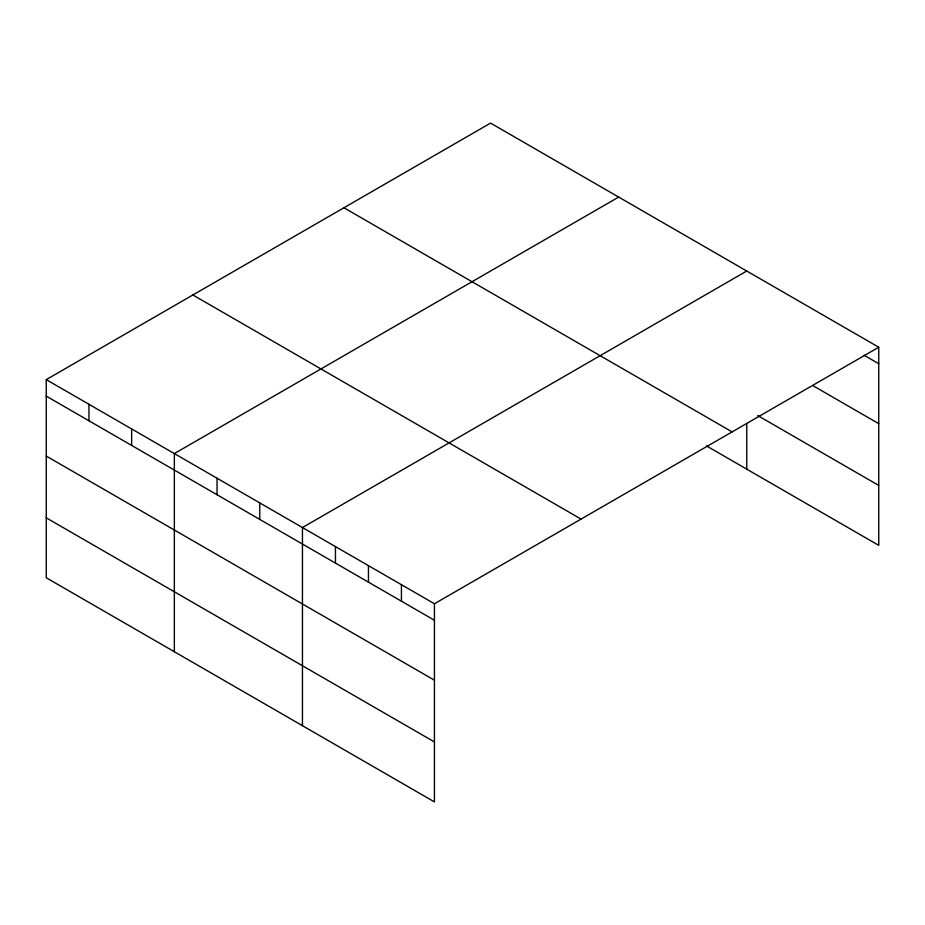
<?xml version="1.0" encoding="UTF-8"?>
<svg xmlns="http://www.w3.org/2000/svg" width="925" height="925" viewBox="0 0 925 925"><rect width="100%" height="100%" fill="white"/><g stroke="black" fill="none" stroke-linecap="round" stroke-linejoin="round"><path stroke-width="1.39" d="M878.75 347.233L490.562 123.106L46.25 379.632L46.25 577.767L434.438 801.894L434.438 603.747L878.75 347.233L878.75 545.368L706.503 445.919M618.663 197.071L174.351 453.585L174.351 651.732M746.764 271.025L302.452 527.551L302.452 725.686M864.089 355.258L878.75 363.722M812.763 385.563L878.75 423.662M757.76 415.579L878.75 485.428M343.938 207.767L732.126 431.882M192.874 294.983L581.062 519.098M46.25 379.632L434.438 603.747M46.25 396.131L434.438 620.247M46.25 456.071L434.438 680.187M46.25 517.827L434.438 741.942M746.764 423.5L746.764 469.172M401.438 584.704L401.438 601.192M368.451 565.649L368.451 582.149M335.451 546.594L335.451 563.094M259.752 502.899L259.752 519.387M217.051 478.248L217.051 494.736M131.651 428.934L131.651 445.434M88.95 404.283L88.95 420.783"/></g></svg>
